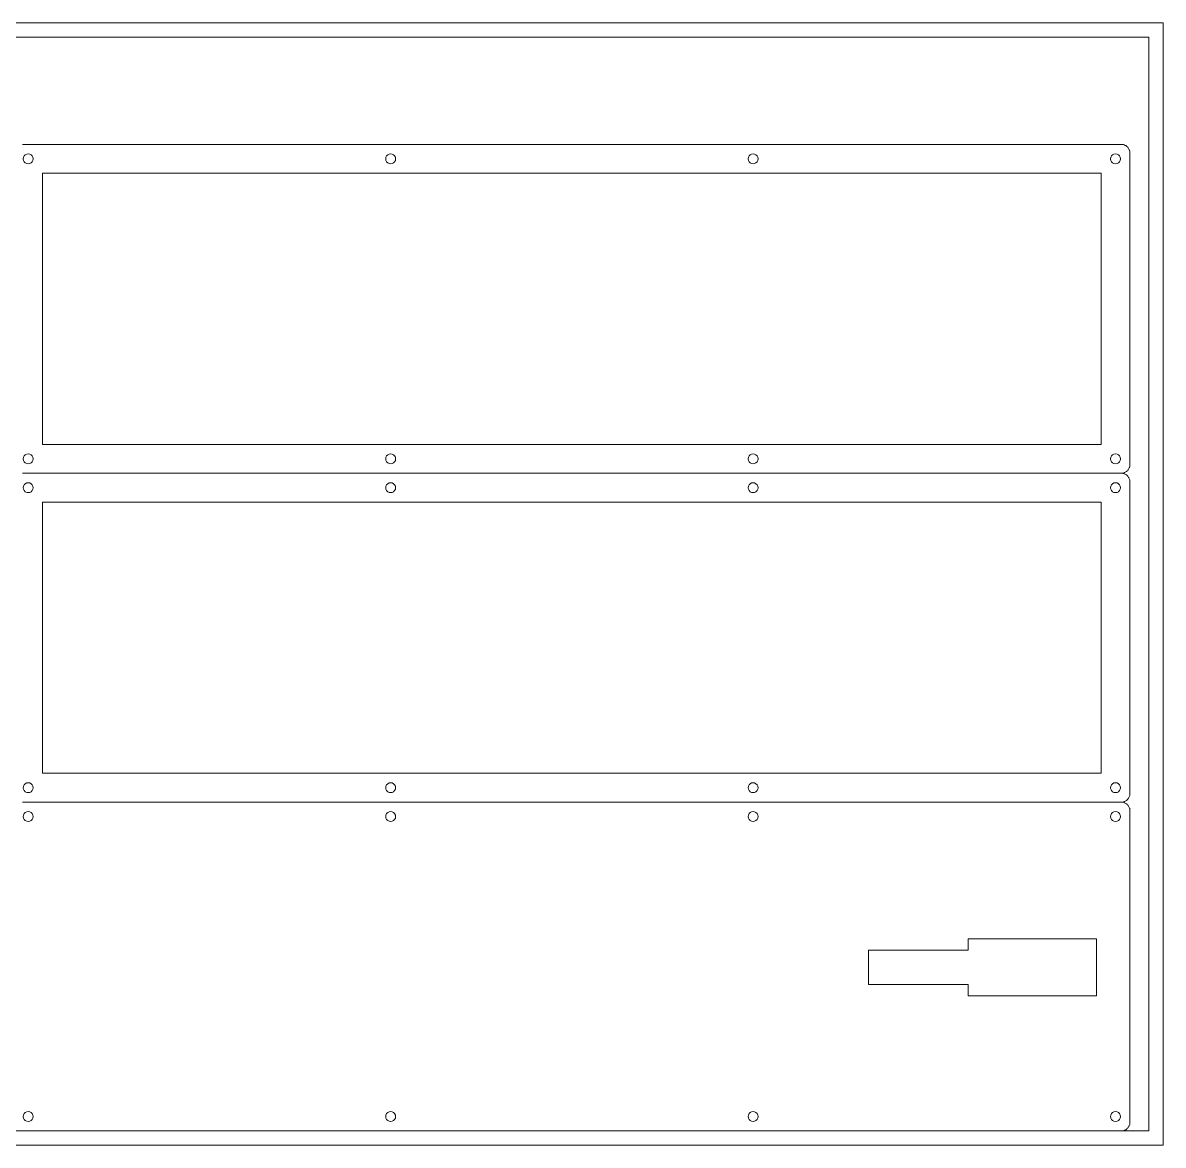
# Model space of a CAD drawing. Header units: millimetres. Extents: x -5 to 795, y -5 to 389.
# Drawn here: x 394.8 to 795, y -5 to 389 of the extents above; entities that cross this region are included whole.
import ezdxf

# ---------------------------------------------------------------- set-up
doc = ezdxf.new("R2010")
doc.units = ezdxf.units.MM
doc.header["$MEASUREMENT"] = 0
doc.layers.get('0').update_dxf_attribs({"color": 30, "lineweight": 0, "true_color": 0xf6921e})
doc.layers.add('Cutting lines', color=5, linetype='Continuous', lineweight=0, true_color=0x0000ff)

msp = doc.modelspace()

# ---------------------------------------------------------------- linework, layer by layer
at = {"lineweight": 0}
for points in [[(-5, -5), (795, -5), (795, 389), (-5, 389)], [(0, 0), (790, 0), (790, 384), (0, 384)]]:
    msp.add_lwpolyline(points, close=True, dxfattribs=at)
at = {"layer": 'Cutting lines'}
for p, q in [((394.66, 346.31), (780.33, 346.31)), ((780.33, 346.31), (780.56, 346.3)), ((780.56, 346.3), (780.8, 346.27)), ((780.8, 346.27), (781.02, 346.23)), ((781.02, 346.23), (781.25, 346.16)), ((781.25, 346.16), (781.47, 346.08)), ((781.47, 346.08), (781.68, 345.98)), ((781.68, 345.98), (781.89, 345.87)), ((781.89, 345.87), (782.09, 345.74)), ((782.09, 345.74), (782.27, 345.59)), ((782.27, 345.59), (782.45, 345.43)), ((782.45, 345.43), (782.61, 345.26)), ((782.61, 345.26), (782.75, 345.07)), ((782.75, 345.07), (782.88, 344.88)), ((782.88, 344.88), (783, 344.67)), ((783, 344.67), (783.1, 344.46)), ((783.1, 344.46), (783.18, 344.24)), ((783.18, 344.24), (783.24, 344.01)), ((394.99, 341.25), (395.07, 341.78)), ((395.07, 340.71), (394.99, 341.25)), ((395.07, 341.78), (395.32, 342.27)), ((395.32, 340.22), (395.07, 340.71)), ((395.32, 342.27), (395.7, 342.65)), ((395.7, 339.84), (395.32, 340.22)), ((395.7, 342.65), (396.19, 342.9)), ((396.19, 342.9), (396.72, 342.99)), ((396.72, 342.99), (397.26, 342.9)), ((397.26, 342.9), (397.75, 342.65)), ((397.75, 342.65), (398.13, 342.27)), ((398.13, 340.22), (397.75, 339.84)), ((398.13, 342.27), (398.38, 341.78)), ((398.38, 340.71), (398.13, 340.22)), ((398.38, 341.78), (398.46, 341.25)), ((398.46, 341.25), (398.38, 340.71)), ((522.17, 341.25), (522.25, 341.78)), ((522.25, 340.71), (522.17, 341.25)), ((522.25, 341.78), (522.5, 342.27)), ((522.5, 340.22), (522.25, 340.71)), ((522.5, 342.27), (522.88, 342.65)), ((522.88, 339.84), (522.5, 340.22)), ((522.88, 342.65), (523.37, 342.9)), ((523.37, 342.9), (523.9, 342.99)), ((523.9, 342.99), (524.44, 342.9)), ((524.44, 342.9), (524.93, 342.65)), ((524.93, 342.65), (525.31, 342.27)), ((525.31, 340.22), (524.93, 339.84)), ((525.31, 342.27), (525.56, 341.78)), ((525.56, 340.71), (525.31, 340.22)), ((525.56, 341.78), (525.64, 341.25)), ((525.64, 341.25), (525.56, 340.71)), ((649.35, 341.25), (649.43, 341.78)), ((649.43, 340.71), (649.35, 341.25)), ((649.43, 341.78), (649.68, 342.27)), ((649.68, 340.22), (649.43, 340.71)), ((649.68, 342.27), (650.06, 342.65)), ((650.06, 339.84), (649.68, 340.22)), ((650.06, 342.65), (650.55, 342.9)), ((650.55, 342.9), (651.08, 342.99)), ((651.08, 342.99), (651.62, 342.9)), ((651.62, 342.9), (652.1, 342.65)), ((652.1, 342.65), (652.49, 342.27)), ((652.49, 340.22), (652.1, 339.84)), ((652.49, 342.27), (652.74, 341.78)), ((652.74, 340.71), (652.49, 340.22)), ((652.74, 341.78), (652.82, 341.25)), ((652.82, 341.25), (652.74, 340.71)), ((776.52, 341.25), (776.61, 341.78)), ((776.61, 340.71), (776.52, 341.25)), ((776.61, 341.78), (776.85, 342.27)), ((776.85, 340.22), (776.61, 340.71)), ((776.85, 342.27), (777.24, 342.65)), ((777.24, 339.84), (776.85, 340.22)), ((777.24, 342.65), (777.73, 342.9)), ((777.73, 342.9), (778.26, 342.99)), ((778.26, 342.99), (778.8, 342.9)), ((778.8, 342.9), (779.29, 342.65)), ((779.29, 342.65), (779.67, 342.27)), ((779.67, 340.22), (779.29, 339.84)), ((779.67, 342.27), (779.91, 341.78)), ((779.91, 340.71), (779.67, 340.22)), ((779.91, 341.78), (780, 341.25)), ((780, 341.25), (779.91, 340.71)), ((783.24, 344.01), (783.29, 343.78)), ((783.29, 343.78), (783.31, 343.54)), ((783.31, 343.54), (783.32, 343.31)), ((783.32, 343.31), (783.32, 233.87)), ((396.19, 339.59), (395.7, 339.84)), ((396.72, 339.51), (396.19, 339.59)), ((397.26, 339.59), (396.72, 339.51)), ((397.75, 339.84), (397.26, 339.59)), ((401.79, 336.18), (773.2, 336.18)), ((401.79, 241), (401.79, 336.18)), ((523.37, 339.59), (522.88, 339.84)), ((523.9, 339.51), (523.37, 339.59)), ((524.44, 339.59), (523.9, 339.51)), ((524.93, 339.84), (524.44, 339.59)), ((650.55, 339.59), (650.06, 339.84)), ((651.08, 339.51), (650.55, 339.59)), ((651.62, 339.59), (651.08, 339.51)), ((652.1, 339.84), (651.62, 339.59)), ((773.2, 336.18), (773.2, 241)), ((777.73, 339.59), (777.24, 339.84)), ((778.26, 339.51), (777.73, 339.59)), ((778.8, 339.59), (778.26, 339.51)), ((779.29, 339.84), (778.8, 339.59)), ((773.2, 241), (401.79, 241)), ((394.99, 235.93), (395.07, 236.47)), ((395.07, 236.47), (395.32, 236.96)), ((395.32, 236.96), (395.7, 237.34)), ((395.7, 237.34), (396.19, 237.59)), ((396.19, 237.59), (396.72, 237.67)), ((396.72, 237.67), (397.26, 237.59)), ((397.26, 237.59), (397.75, 237.34)), ((397.75, 237.34), (398.13, 236.96)), ((398.13, 236.96), (398.38, 236.47)), ((398.38, 236.47), (398.46, 235.93)), ((522.17, 235.93), (522.25, 236.47)), ((522.25, 236.47), (522.5, 236.96)), ((522.5, 236.96), (522.88, 237.34)), ((522.88, 237.34), (523.37, 237.59)), ((523.37, 237.59), (523.9, 237.67)), ((523.9, 237.67), (524.44, 237.59)), ((524.44, 237.59), (524.93, 237.34)), ((524.93, 237.34), (525.31, 236.96)), ((525.31, 236.96), (525.56, 236.47)), ((525.56, 236.47), (525.64, 235.93)), ((649.35, 235.93), (649.43, 236.47)), ((649.43, 236.47), (649.68, 236.96)), ((649.68, 236.96), (650.06, 237.34)), ((650.06, 237.34), (650.55, 237.59)), ((650.55, 237.59), (651.08, 237.67)), ((651.08, 237.67), (651.62, 237.59)), ((651.62, 237.59), (652.1, 237.34)), ((652.1, 237.34), (652.49, 236.96)), ((652.49, 236.96), (652.74, 236.47)), ((652.74, 236.47), (652.82, 235.93)), ((776.52, 235.93), (776.61, 236.47)), ((776.61, 236.47), (776.85, 236.96)), ((776.85, 236.96), (777.24, 237.34)), ((777.24, 237.34), (777.73, 237.59)), ((777.73, 237.59), (778.26, 237.67)), ((778.26, 237.67), (778.8, 237.59)), ((778.8, 237.59), (779.29, 237.34)), ((779.29, 237.34), (779.67, 236.96)), ((779.67, 236.96), (779.91, 236.47)), ((779.91, 236.47), (780, 235.93)), ((395.07, 235.4), (394.99, 235.93)), ((395.32, 234.91), (395.07, 235.4)), ((395.7, 234.53), (395.32, 234.91)), ((396.19, 234.28), (395.7, 234.53)), ((396.72, 234.2), (396.19, 234.28)), ((397.26, 234.28), (396.72, 234.2)), ((397.75, 234.53), (397.26, 234.28)), ((398.13, 234.91), (397.75, 234.53)), ((398.38, 235.4), (398.13, 234.91)), ((398.46, 235.93), (398.38, 235.4)), ((522.25, 235.4), (522.17, 235.93)), ((522.5, 234.91), (522.25, 235.4)), ((522.88, 234.53), (522.5, 234.91)), ((523.37, 234.28), (522.88, 234.53)), ((523.9, 234.2), (523.37, 234.28)), ((524.44, 234.28), (523.9, 234.2)), ((524.93, 234.53), (524.44, 234.28)), ((525.31, 234.91), (524.93, 234.53)), ((525.56, 235.4), (525.31, 234.91)), ((525.64, 235.93), (525.56, 235.4)), ((649.43, 235.4), (649.35, 235.93)), ((649.68, 234.91), (649.43, 235.4)), ((650.06, 234.53), (649.68, 234.91)), ((650.55, 234.28), (650.06, 234.53)), ((651.08, 234.2), (650.55, 234.28)), ((651.62, 234.28), (651.08, 234.2)), ((652.1, 234.53), (651.62, 234.28)), ((652.49, 234.91), (652.1, 234.53)), ((652.74, 235.4), (652.49, 234.91)), ((652.82, 235.93), (652.74, 235.4)), ((776.61, 235.4), (776.52, 235.93)), ((776.85, 234.91), (776.61, 235.4)), ((777.24, 234.53), (776.85, 234.91)), ((777.73, 234.28), (777.24, 234.53)), ((778.26, 234.2), (777.73, 234.28)), ((778.8, 234.28), (778.26, 234.2)), ((779.29, 234.53), (778.8, 234.28)), ((779.67, 234.91), (779.29, 234.53)), ((779.91, 235.4), (779.67, 234.91)), ((780, 235.93), (779.91, 235.4)), ((782.75, 232.11), (782.61, 231.92)), ((782.88, 232.3), (782.75, 232.11)), ((783, 232.51), (782.88, 232.3)), ((783.1, 232.72), (783, 232.51)), ((783.18, 232.95), (783.1, 232.72)), ((783.24, 233.17), (783.18, 232.95)), ((783.29, 233.4), (783.24, 233.17)), ((783.31, 233.64), (783.29, 233.4)), ((783.32, 233.87), (783.31, 233.64)), ((394.66, 230.87), (780.33, 230.87)), ((780.56, 230.88), (780.33, 230.87)), ((780.33, 230.87), (780.56, 230.86)), ((780.8, 230.91), (780.56, 230.88)), ((780.56, 230.86), (780.8, 230.84)), ((781.02, 230.95), (780.8, 230.91)), ((780.8, 230.84), (781.02, 230.79)), ((781.25, 231.02), (781.02, 230.95)), ((781.02, 230.79), (781.25, 230.73)), ((781.47, 231.1), (781.25, 231.02)), ((781.25, 230.73), (781.47, 230.65)), ((781.68, 231.2), (781.47, 231.1)), ((781.47, 230.65), (781.68, 230.55)), ((781.89, 231.32), (781.68, 231.2)), ((781.68, 230.55), (781.89, 230.43)), ((782.09, 231.45), (781.89, 231.32)), ((781.89, 230.43), (782.09, 230.3)), ((782.27, 231.59), (782.09, 231.45)), ((782.09, 230.3), (782.27, 230.15)), ((782.45, 231.75), (782.27, 231.59)), ((782.27, 230.15), (782.45, 229.99)), ((782.61, 231.92), (782.45, 231.75)), ((782.45, 229.99), (782.61, 229.82)), ((782.61, 229.82), (782.75, 229.64)), ((782.75, 229.64), (782.88, 229.44)), ((782.88, 229.44), (783, 229.24)), ((783, 229.24), (783.1, 229.02)), ((783.1, 229.02), (783.18, 228.8)), ((783.18, 228.8), (783.24, 228.57)), ((783.24, 228.57), (783.29, 228.34)), ((783.29, 228.34), (783.31, 228.11)), ((783.31, 228.11), (783.32, 227.87)), ((394.99, 225.81), (395.07, 226.35)), ((395.07, 225.27), (394.99, 225.81)), ((395.07, 226.35), (395.32, 226.83)), ((395.32, 224.79), (395.07, 225.27)), ((395.32, 226.83), (395.7, 227.22)), ((395.7, 224.4), (395.32, 224.79)), ((395.7, 227.22), (396.19, 227.46)), ((396.19, 224.16), (395.7, 224.4)), ((396.19, 227.46), (396.72, 227.55)), ((396.72, 224.07), (396.19, 224.16)), ((396.72, 227.55), (397.26, 227.46)), ((397.26, 224.16), (396.72, 224.07)), ((397.26, 227.46), (397.75, 227.22)), ((397.75, 224.4), (397.26, 224.16)), ((397.75, 227.22), (398.13, 226.83)), ((398.13, 224.79), (397.75, 224.4)), ((398.13, 226.83), (398.38, 226.35)), ((398.38, 225.27), (398.13, 224.79)), ((398.38, 226.35), (398.46, 225.81)), ((398.46, 225.81), (398.38, 225.27)), ((522.17, 225.81), (522.25, 226.35)), ((522.25, 225.27), (522.17, 225.81)), ((522.25, 226.35), (522.5, 226.83)), ((522.5, 224.79), (522.25, 225.27)), ((522.5, 226.83), (522.88, 227.22)), ((522.88, 224.4), (522.5, 224.79)), ((522.88, 227.22), (523.37, 227.46)), ((523.37, 224.16), (522.88, 224.4)), ((523.37, 227.46), (523.9, 227.55)), ((523.9, 224.07), (523.37, 224.16)), ((523.9, 227.55), (524.44, 227.46)), ((524.44, 224.16), (523.9, 224.07)), ((524.44, 227.46), (524.93, 227.22)), ((524.93, 224.4), (524.44, 224.16)), ((524.93, 227.22), (525.31, 226.83)), ((525.31, 224.79), (524.93, 224.4)), ((525.31, 226.83), (525.56, 226.35)), ((525.56, 225.27), (525.31, 224.79)), ((525.56, 226.35), (525.64, 225.81)), ((525.64, 225.81), (525.56, 225.27)), ((649.35, 225.81), (649.43, 226.35)), ((649.43, 225.27), (649.35, 225.81)), ((649.43, 226.35), (649.68, 226.83)), ((649.68, 224.79), (649.43, 225.27)), ((649.68, 226.83), (650.06, 227.22)), ((650.06, 224.4), (649.68, 224.79)), ((650.06, 227.22), (650.55, 227.46)), ((650.55, 224.16), (650.06, 224.4)), ((650.55, 227.46), (651.08, 227.55)), ((651.08, 224.07), (650.55, 224.16)), ((651.08, 227.55), (651.62, 227.46)), ((651.62, 224.16), (651.08, 224.07)), ((651.62, 227.46), (652.1, 227.22)), ((652.1, 224.4), (651.62, 224.16)), ((652.1, 227.22), (652.49, 226.83)), ((652.49, 224.79), (652.1, 224.4)), ((652.49, 226.83), (652.74, 226.35)), ((652.74, 225.27), (652.49, 224.79)), ((652.74, 226.35), (652.82, 225.81)), ((652.82, 225.81), (652.74, 225.27)), ((776.52, 225.81), (776.61, 226.35)), ((776.61, 225.27), (776.52, 225.81)), ((776.61, 226.35), (776.85, 226.83)), ((776.85, 224.79), (776.61, 225.27)), ((776.85, 226.83), (777.24, 227.22)), ((777.24, 224.4), (776.85, 224.79)), ((777.24, 227.22), (777.73, 227.46)), ((777.73, 224.16), (777.24, 224.4)), ((777.73, 227.46), (778.26, 227.55)), ((778.26, 224.07), (777.73, 224.16)), ((778.26, 227.55), (778.8, 227.46)), ((778.8, 224.16), (778.26, 224.07)), ((778.8, 227.46), (779.29, 227.22)), ((779.29, 224.4), (778.8, 224.16)), ((779.29, 227.22), (779.67, 226.83)), ((779.67, 224.79), (779.29, 224.4)), ((779.67, 226.83), (779.91, 226.35)), ((779.91, 225.27), (779.67, 224.79)), ((779.91, 226.35), (780, 225.81)), ((780, 225.81), (779.91, 225.27)), ((783.32, 227.87), (783.32, 118.44)), ((401.79, 220.75), (773.2, 220.75)), ((401.79, 125.56), (401.79, 220.75)), ((773.2, 220.75), (773.2, 125.56)), ((773.2, 125.56), (401.79, 125.56)), ((394.99, 120.5), (395.07, 121.04)), ((395.07, 119.96), (394.99, 120.5)), ((395.07, 121.04), (395.32, 121.52)), ((395.32, 121.52), (395.7, 121.91)), ((395.7, 121.91), (396.19, 122.15)), ((396.19, 122.15), (396.72, 122.24)), ((396.72, 122.24), (397.26, 122.15)), ((397.26, 122.15), (397.75, 121.91)), ((397.75, 121.91), (398.13, 121.52)), ((398.13, 121.52), (398.38, 121.04)), ((398.38, 121.04), (398.46, 120.5)), ((398.46, 120.5), (398.38, 119.96)), ((522.17, 120.5), (522.25, 121.04)), ((522.25, 119.96), (522.17, 120.5)), ((522.25, 121.04), (522.5, 121.52)), ((522.5, 121.52), (522.88, 121.91)), ((522.88, 121.91), (523.37, 122.15)), ((523.37, 122.15), (523.9, 122.24)), ((523.9, 122.24), (524.44, 122.15)), ((524.44, 122.15), (524.93, 121.91)), ((524.93, 121.91), (525.31, 121.52)), ((525.31, 121.52), (525.56, 121.04)), ((525.56, 121.04), (525.64, 120.5)), ((525.64, 120.5), (525.56, 119.96)), ((649.35, 120.5), (649.43, 121.04)), ((649.43, 119.96), (649.35, 120.5)), ((649.43, 121.04), (649.68, 121.52)), ((649.68, 121.52), (650.06, 121.91)), ((650.06, 121.91), (650.55, 122.15)), ((650.55, 122.15), (651.08, 122.24)), ((651.08, 122.24), (651.62, 122.15)), ((651.62, 122.15), (652.1, 121.91)), ((652.1, 121.91), (652.49, 121.52)), ((652.49, 121.52), (652.74, 121.04)), ((652.74, 121.04), (652.82, 120.5)), ((652.82, 120.5), (652.74, 119.96)), ((776.52, 120.5), (776.61, 121.04)), ((776.61, 119.96), (776.52, 120.5)), ((776.61, 121.04), (776.85, 121.52)), ((776.85, 121.52), (777.24, 121.91)), ((777.24, 121.91), (777.73, 122.15)), ((777.73, 122.15), (778.26, 122.24)), ((778.26, 122.24), (778.8, 122.15)), ((778.8, 122.15), (779.29, 121.91)), ((779.29, 121.91), (779.67, 121.52)), ((779.67, 121.52), (779.91, 121.04)), ((779.91, 121.04), (780, 120.5)), ((780, 120.5), (779.91, 119.96)), ((395.32, 119.48), (395.07, 119.96)), ((395.7, 119.09), (395.32, 119.48)), ((396.19, 118.85), (395.7, 119.09)), ((396.72, 118.76), (396.19, 118.85)), ((397.26, 118.85), (396.72, 118.76)), ((397.75, 119.09), (397.26, 118.85)), ((398.13, 119.48), (397.75, 119.09)), ((398.38, 119.96), (398.13, 119.48)), ((522.5, 119.48), (522.25, 119.96)), ((522.88, 119.09), (522.5, 119.48)), ((523.37, 118.85), (522.88, 119.09)), ((523.9, 118.76), (523.37, 118.85)), ((524.44, 118.85), (523.9, 118.76)), ((524.93, 119.09), (524.44, 118.85)), ((525.31, 119.48), (524.93, 119.09)), ((525.56, 119.96), (525.31, 119.48)), ((649.68, 119.48), (649.43, 119.96)), ((650.06, 119.09), (649.68, 119.48)), ((650.55, 118.85), (650.06, 119.09)), ((651.08, 118.76), (650.55, 118.85)), ((651.62, 118.85), (651.08, 118.76)), ((652.1, 119.09), (651.62, 118.85)), ((652.49, 119.48), (652.1, 119.09)), ((652.74, 119.96), (652.49, 119.48)), ((776.85, 119.48), (776.61, 119.96)), ((777.24, 119.09), (776.85, 119.48)), ((777.73, 118.85), (777.24, 119.09)), ((778.26, 118.76), (777.73, 118.85)), ((778.8, 118.85), (778.26, 118.76)), ((779.29, 119.09), (778.8, 118.85)), ((779.67, 119.48), (779.29, 119.09)), ((779.91, 119.96), (779.67, 119.48)), ((782.27, 116.16), (782.09, 116.01)), ((782.45, 116.31), (782.27, 116.16)), ((782.61, 116.49), (782.45, 116.31)), ((782.75, 116.67), (782.61, 116.49)), ((782.88, 116.87), (782.75, 116.67)), ((783, 117.07), (782.88, 116.87)), ((783.1, 117.29), (783, 117.07)), ((783.18, 117.51), (783.1, 117.29)), ((783.24, 117.73), (783.18, 117.51)), ((783.29, 117.97), (783.24, 117.73)), ((783.31, 118.2), (783.29, 117.97)), ((783.32, 118.44), (783.31, 118.2)), ((780.33, 115.44), (394.66, 115.44)), ((396.19, 112.03), (396.72, 112.11)), ((396.72, 112.11), (397.26, 112.03)), ((523.37, 112.03), (523.9, 112.11)), ((523.9, 112.11), (524.44, 112.03)), ((650.55, 112.03), (651.08, 112.11)), ((651.08, 112.11), (651.62, 112.03)), ((777.73, 112.03), (778.26, 112.11)), ((778.26, 112.11), (778.8, 112.03)), ((780.33, 115.44), (780.56, 115.43)), ((780.56, 115.44), (780.33, 115.44)), ((780.8, 115.47), (780.56, 115.44)), ((780.56, 115.43), (780.8, 115.4)), ((781.02, 115.52), (780.8, 115.47)), ((780.8, 115.4), (781.02, 115.36)), ((781.25, 115.58), (781.02, 115.52)), ((781.02, 115.36), (781.25, 115.29)), ((781.47, 115.66), (781.25, 115.58)), ((781.25, 115.29), (781.47, 115.21)), ((781.68, 115.76), (781.47, 115.66)), ((781.47, 115.21), (781.68, 115.11)), ((781.89, 115.88), (781.68, 115.76)), ((781.68, 115.11), (781.89, 114.99)), ((782.09, 116.01), (781.89, 115.88)), ((781.89, 114.99), (782.09, 114.86)), ((782.09, 114.86), (782.27, 114.72)), ((782.27, 114.72), (782.45, 114.56)), ((782.45, 114.56), (782.61, 114.39)), ((782.61, 114.39), (782.75, 114.2)), ((782.75, 114.2), (782.88, 114.01)), ((782.88, 114.01), (783, 113.8)), ((783, 113.8), (783.1, 113.58)), ((783.1, 113.58), (783.18, 113.36)), ((783.18, 113.36), (783.24, 113.14)), ((783.24, 113.14), (783.29, 112.91)), ((783.29, 112.91), (783.31, 112.67)), ((783.31, 112.67), (783.32, 112.44)), ((783.32, 112.44), (783.32, 3)), ((394.99, 110.38), (395.07, 110.91)), ((395.07, 109.84), (394.99, 110.38)), ((395.07, 110.91), (395.32, 111.4)), ((395.32, 109.35), (395.07, 109.84)), ((395.32, 111.4), (395.7, 111.78)), ((395.7, 108.97), (395.32, 109.35)), ((395.7, 111.78), (396.19, 112.03)), ((396.19, 108.72), (395.7, 108.97)), ((396.72, 108.64), (396.19, 108.72)), ((397.26, 108.72), (396.72, 108.64)), ((397.26, 112.03), (397.75, 111.78)), ((397.75, 108.97), (397.26, 108.72)), ((397.75, 111.78), (398.13, 111.4)), ((398.13, 109.35), (397.75, 108.97)), ((398.13, 111.4), (398.38, 110.91)), ((398.38, 109.84), (398.13, 109.35)), ((398.38, 110.91), (398.46, 110.38)), ((398.46, 110.38), (398.38, 109.84)), ((522.17, 110.38), (522.25, 110.91)), ((522.25, 109.84), (522.17, 110.38)), ((522.25, 110.91), (522.5, 111.4)), ((522.5, 109.35), (522.25, 109.84)), ((522.5, 111.4), (522.88, 111.78)), ((522.88, 108.97), (522.5, 109.35)), ((522.88, 111.78), (523.37, 112.03)), ((523.37, 108.72), (522.88, 108.97)), ((523.9, 108.64), (523.37, 108.72)), ((524.44, 108.72), (523.9, 108.64)), ((524.44, 112.03), (524.93, 111.78)), ((524.93, 108.97), (524.44, 108.72)), ((524.93, 111.78), (525.31, 111.4)), ((525.31, 109.35), (524.93, 108.97)), ((525.31, 111.4), (525.56, 110.91)), ((525.56, 109.84), (525.31, 109.35)), ((525.56, 110.91), (525.64, 110.38)), ((525.64, 110.38), (525.56, 109.84)), ((649.35, 110.38), (649.43, 110.91)), ((649.43, 109.84), (649.35, 110.38)), ((649.43, 110.91), (649.68, 111.4)), ((649.68, 109.35), (649.43, 109.84)), ((649.68, 111.4), (650.06, 111.78)), ((650.06, 108.97), (649.68, 109.35)), ((650.06, 111.78), (650.55, 112.03)), ((650.55, 108.72), (650.06, 108.97)), ((651.08, 108.64), (650.55, 108.72)), ((651.62, 108.72), (651.08, 108.64)), ((651.62, 112.03), (652.1, 111.78)), ((652.1, 108.97), (651.62, 108.72)), ((652.1, 111.78), (652.49, 111.4)), ((652.49, 109.35), (652.1, 108.97)), ((652.49, 111.4), (652.74, 110.91)), ((652.74, 109.84), (652.49, 109.35)), ((652.74, 110.91), (652.82, 110.38)), ((652.82, 110.38), (652.74, 109.84)), ((776.52, 110.38), (776.61, 110.91)), ((776.61, 109.84), (776.52, 110.38)), ((776.61, 110.91), (776.85, 111.4)), ((776.85, 109.35), (776.61, 109.84)), ((776.85, 111.4), (777.24, 111.78)), ((777.24, 108.97), (776.85, 109.35)), ((777.24, 111.78), (777.73, 112.03)), ((777.73, 108.72), (777.24, 108.97)), ((778.26, 108.64), (777.73, 108.72)), ((778.8, 108.72), (778.26, 108.64)), ((778.8, 112.03), (779.29, 111.78)), ((779.29, 108.97), (778.8, 108.72)), ((779.29, 111.78), (779.67, 111.4)), ((779.67, 109.35), (779.29, 108.97)), ((779.67, 111.4), (779.91, 110.91)), ((779.91, 109.84), (779.67, 109.35)), ((779.91, 110.91), (780, 110.38)), ((780, 110.38), (779.91, 109.84)), ((771.57, 67.41), (726.57, 67.41)), ((726.57, 67.41), (726.57, 63.41)), ((771.57, 47.41), (771.57, 67.41)), ((726.57, 63.41), (691.57, 63.41)), ((691.57, 51.41), (691.57, 63.41)), ((726.57, 51.41), (691.57, 51.41)), ((726.57, 51.41), (726.57, 47.41)), ((726.57, 47.41), (771.57, 47.41)), ((394.99, 5.06), (395.07, 5.6)), ((395.07, 4.53), (394.99, 5.06)), ((395.07, 5.6), (395.32, 6.08)), ((395.32, 4.04), (395.07, 4.53)), ((395.32, 6.08), (395.7, 6.47)), ((395.7, 3.66), (395.32, 4.04)), ((395.7, 6.47), (396.19, 6.72)), ((396.19, 6.72), (396.72, 6.8)), ((396.72, 6.8), (397.26, 6.72)), ((397.26, 6.72), (397.75, 6.47)), ((397.75, 6.47), (398.13, 6.08)), ((398.13, 4.04), (397.75, 3.66)), ((398.13, 6.08), (398.38, 5.6)), ((398.38, 4.53), (398.13, 4.04)), ((398.38, 5.6), (398.46, 5.06)), ((398.46, 5.06), (398.38, 4.53)), ((522.17, 5.06), (522.25, 5.6)), ((522.25, 4.53), (522.17, 5.06)), ((522.25, 5.6), (522.5, 6.08)), ((522.5, 4.04), (522.25, 4.53)), ((522.5, 6.08), (522.88, 6.47)), ((522.88, 3.66), (522.5, 4.04)), ((522.88, 6.47), (523.37, 6.72)), ((523.37, 6.72), (523.9, 6.8)), ((523.9, 6.8), (524.44, 6.72)), ((524.44, 6.72), (524.93, 6.47)), ((524.93, 6.47), (525.31, 6.08)), ((525.31, 4.04), (524.93, 3.66)), ((525.31, 6.08), (525.56, 5.6)), ((525.56, 4.53), (525.31, 4.04)), ((525.56, 5.6), (525.64, 5.06)), ((525.64, 5.06), (525.56, 4.53)), ((649.35, 5.06), (649.43, 5.6)), ((649.43, 4.53), (649.35, 5.06)), ((649.43, 5.6), (649.68, 6.08)), ((649.68, 4.04), (649.43, 4.53)), ((649.68, 6.08), (650.06, 6.47)), ((650.06, 3.66), (649.68, 4.04)), ((650.06, 6.47), (650.55, 6.72)), ((650.55, 6.72), (651.08, 6.8)), ((651.08, 6.8), (651.62, 6.72)), ((651.62, 6.72), (652.1, 6.47)), ((652.1, 6.47), (652.49, 6.08)), ((652.49, 4.04), (652.1, 3.66)), ((652.49, 6.08), (652.74, 5.6)), ((652.74, 4.53), (652.49, 4.04)), ((652.74, 5.6), (652.82, 5.06)), ((652.82, 5.06), (652.74, 4.53)), ((776.52, 5.06), (776.61, 5.6)), ((776.61, 4.53), (776.52, 5.06)), ((776.61, 5.6), (776.85, 6.08)), ((776.85, 4.04), (776.61, 4.53)), ((776.85, 6.08), (777.24, 6.47)), ((777.24, 3.66), (776.85, 4.04)), ((777.24, 6.47), (777.73, 6.72)), ((777.73, 6.72), (778.26, 6.8)), ((778.26, 6.8), (778.8, 6.72)), ((778.8, 6.72), (779.29, 6.47)), ((779.29, 6.47), (779.67, 6.08)), ((779.67, 4.04), (779.29, 3.66)), ((779.67, 6.08), (779.91, 5.6)), ((779.91, 4.53), (779.67, 4.04)), ((779.91, 5.6), (780, 5.06)), ((780, 5.06), (779.91, 4.53)), ((780.33, 0), (394.66, 0)), ((396.19, 3.41), (395.7, 3.66)), ((396.72, 3.33), (396.19, 3.41)), ((397.26, 3.41), (396.72, 3.33)), ((397.75, 3.66), (397.26, 3.41)), ((523.37, 3.41), (522.88, 3.66)), ((523.9, 3.33), (523.37, 3.41)), ((524.44, 3.41), (523.9, 3.33)), ((524.93, 3.66), (524.44, 3.41)), ((650.55, 3.41), (650.06, 3.66)), ((651.08, 3.33), (650.55, 3.41)), ((651.62, 3.41), (651.08, 3.33)), ((652.1, 3.66), (651.62, 3.41)), ((777.73, 3.41), (777.24, 3.66)), ((778.26, 3.33), (777.73, 3.41)), ((778.8, 3.41), (778.26, 3.33)), ((779.29, 3.66), (778.8, 3.41)), ((780.56, 0.01), (780.33, 0)), ((780.8, 0.04), (780.56, 0.01)), ((781.02, 0.08), (780.8, 0.04)), ((781.25, 0.15), (781.02, 0.08)), ((781.47, 0.23), (781.25, 0.15)), ((781.68, 0.33), (781.47, 0.23)), ((781.89, 0.44), (781.68, 0.33)), ((782.09, 0.57), (781.89, 0.44)), ((782.27, 0.72), (782.09, 0.57)), ((782.45, 0.88), (782.27, 0.72)), ((782.61, 1.05), (782.45, 0.88)), ((782.75, 1.24), (782.61, 1.05)), ((782.88, 1.43), (782.75, 1.24)), ((783, 1.64), (782.88, 1.43)), ((783.1, 1.85), (783, 1.64)), ((783.18, 2.07), (783.1, 1.85)), ((783.24, 2.3), (783.18, 2.07)), ((783.29, 2.53), (783.24, 2.3)), ((783.31, 2.77), (783.29, 2.53)), ((783.32, 3), (783.31, 2.77))]:
    msp.add_line(p, q, dxfattribs=at)

doc.saveas('drawing.dxf')
